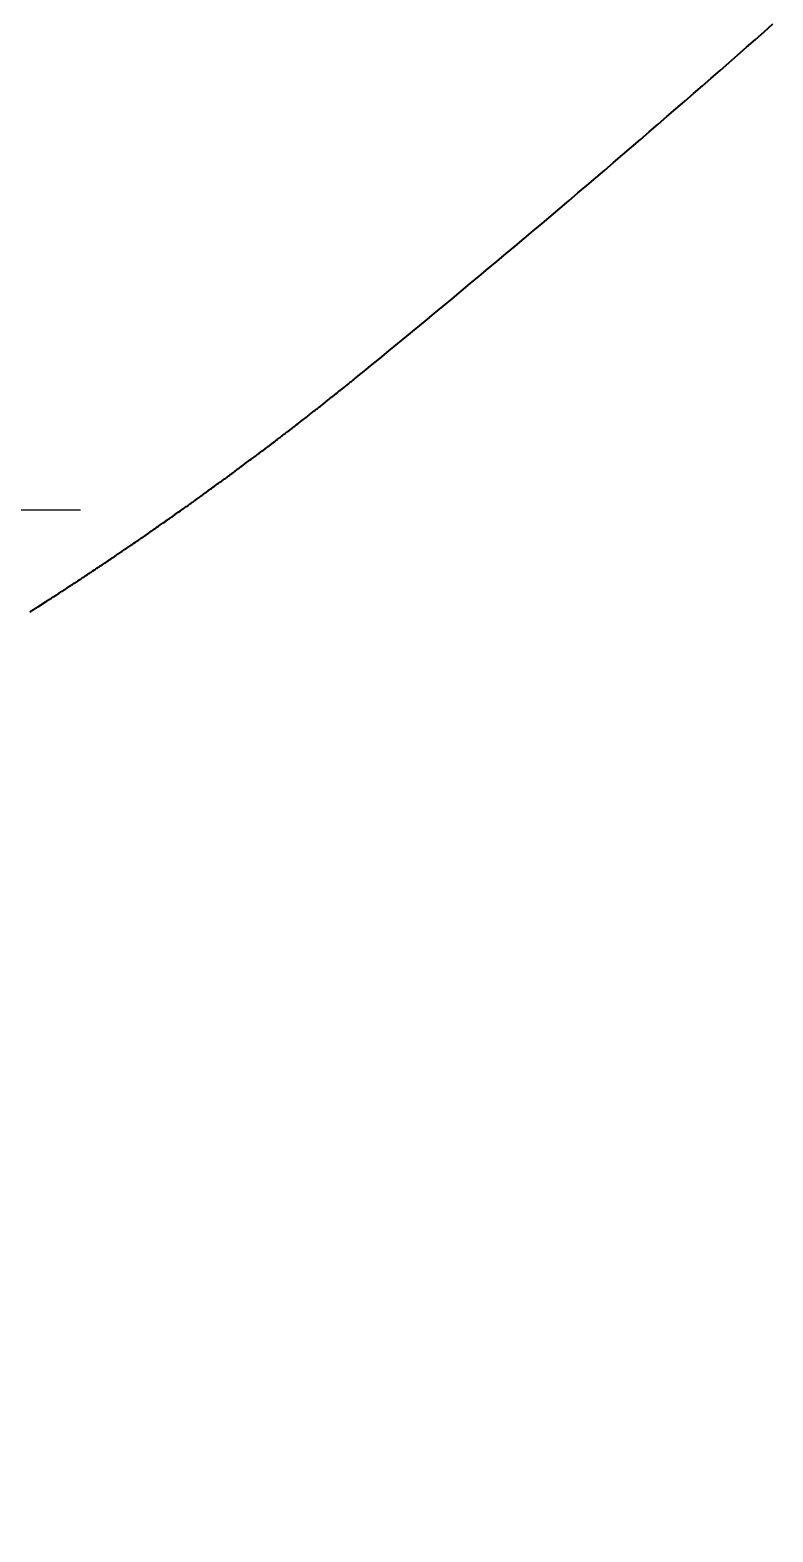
# Model space of a CAD drawing. Header units: millimetres. Extents: x 1292 to 2149, y -137 to 277.
# Drawn here: x 1358.235 to 1359.524, y 211.502 to 214.108 of the extents above; entities that cross this region are included whole.
import ezdxf

# ---------------------------------------------------------------- set-up
doc = ezdxf.new("R2010")
doc.units = ezdxf.units.MM
doc.header["$LTSCALE"] = 0.5
doc.layers.get('0').update_dxf_attribs({"lineweight": 5})
doc.layers.add('FPC', color=50, linetype='Continuous', lineweight=5)
doc.layers.add('TFT_line.drawing', color=250, linetype='Continuous')
doc.styles.add('C-E02$0$HZ', font='')
doc.styles.get('C-E02$0$HZ').set_extended_font_data('SimSun')

# ---------------------------------------------------------------- blocks, each defined once
blk = doc.blocks.new('SZ')
at = {"layer": 'FPC', "color": 1, "insert": (10.2208, 1.2081), "char_height": 13.2, "width": 13.2336, "attachment_point": 1, "rotation": 223.71401, "style": 'C-E02$0$HZ'}
blk.add_mtext('{\\fWingdings|b0|i0|c2|p2;E}', dxfattribs=at)

msp = doc.modelspace()

# ---------------------------------------------------------------- linework, layer by layer
at = {"color": 5, "linetype": 'Continuous'}
msp.add_line((1340.6671, 213.2758), (1358.3227, 213.2758), dxfattribs=at)
at = {"layer": 'TFT_line.drawing', "color": 0}
msp.add_lwpolyline([(1358.2348, 213.0987), (1358.2361, 213.0995), (1358.2372, 213.1002), (1358.2392, 213.1015), (1358.24, 213.102), (1358.2415, 213.1029), (1358.2434, 213.1041), (1358.2444, 213.1048), (1358.2485, 213.1074), (1358.2495, 213.1081), (1358.263, 213.1167), (1358.2641, 213.1174), (1358.2679, 213.1199), (1358.2692, 213.1207), (1358.2698, 213.1211), (1358.271, 213.1218), (1358.272, 213.1225), (1358.2729, 213.1231), (1358.2743, 213.124), (1358.2751, 213.1245), (1358.276, 213.1251), (1358.2774, 213.126), (1358.2782, 213.1265), (1358.2795, 213.1273), (1358.2805, 213.128), (1358.2813, 213.1285), (1358.2826, 213.1293), (1358.2836, 213.13), (1358.2846, 213.1307), (1358.2856, 213.1313), (1358.2877, 213.1327), (1358.2887, 213.1333), (1358.2902, 213.1343), (1358.2908, 213.1347), (1358.2918, 213.1353), (1358.2932, 213.1363), (1358.2943, 213.1369), (1358.2951, 213.1375), (1358.2959, 213.138), (1358.2973, 213.1389), (1358.2984, 213.1396), (1358.2994, 213.1403), (1358.3014, 213.1416), (1358.3025, 213.1423), (1358.3045, 213.1436), (1358.3055, 213.1443), (1358.3076, 213.1456), (1358.3086, 213.1463), (1358.3117, 213.1483), (1358.3127, 213.149), (1358.3165, 213.1515), (1358.3172, 213.152), (1358.3178, 213.1524), (1358.3206, 213.1542), (1358.3216, 213.1548), (1358.3236, 213.1562), (1358.3246, 213.1569), (1358.3267, 213.1582), (1358.3277, 213.1589), (1358.3287, 213.1595), (1358.3297, 213.1602), (1358.3308, 213.1609), (1358.3318, 213.1616), (1358.3328, 213.1622), (1358.3338, 213.1629), (1358.3348, 213.1636), (1358.3369, 213.165), (1358.3379, 213.1656), (1358.3402, 213.1672), (1358.3412, 213.1678), (1358.343, 213.169), (1358.344, 213.1697), (1358.3468, 213.1715), (1358.3478, 213.1722), (1358.3481, 213.1724), (1358.3491, 213.1731), (1358.3508, 213.1742), (1358.3518, 213.1749), (1358.3539, 213.1763), (1358.3549, 213.177), (1358.3569, 213.1783), (1358.3579, 213.179), (1358.359, 213.1797), (1358.36, 213.1804), (1358.362, 213.1817), (1358.3634, 213.1827), (1358.3645, 213.1834), (1358.365, 213.1838), (1358.3661, 213.1844), (1358.3671, 213.1851), (1358.3685, 213.1861), (1358.3695, 213.1868), (1358.3701, 213.1872), (1358.3711, 213.1879), (1358.3726, 213.1888), (1358.3739, 213.1897), (1358.3742, 213.1899), (1358.3756, 213.1909), (1358.3766, 213.1916), (1358.3776, 213.1922), (1358.3789, 213.1931), (1358.3797, 213.1936), (1358.3807, 213.1943), (1358.382, 213.1952), (1358.383, 213.1959), (1358.3837, 213.1963), (1358.3847, 213.197), (1358.386, 213.1979), (1358.3878, 213.1991), (1358.3888, 213.1998), (1358.3911, 213.2013), (1358.3921, 213.202), (1358.3932, 213.2028), (1358.3938, 213.2032), (1358.3951, 213.2041), (1358.4002, 213.2075), (1358.4012, 213.2082), (1358.4121, 213.2157), (1358.4131, 213.2164), (1358.414, 213.217), (1358.415, 213.2177), (1358.4182, 213.2198), (1358.4192, 213.2205), (1358.4201, 213.2211), (1358.4211, 213.2218), (1358.4222, 213.2226), (1358.4232, 213.2233), (1358.4245, 213.2242), (1358.4255, 213.2249), (1358.4275, 213.2263), (1358.4285, 213.227), (1358.4293, 213.2275), (1358.4306, 213.2284), (1358.4316, 213.2291), (1358.4323, 213.2296), (1358.4336, 213.2304), (1358.4346, 213.2311), (1358.4356, 213.2318), (1358.4366, 213.2325), (1358.4376, 213.2332), (1358.439, 213.2342), (1358.4396, 213.2346), (1358.4406, 213.2353), (1358.442, 213.2363), (1358.4426, 213.2367), (1358.4436, 213.2374), (1358.445, 213.2384), (1358.4461, 213.2391), (1358.4471, 213.2398), (1358.4477, 213.2402), (1358.4489, 213.2411), (1358.4501, 213.2419), (1358.4511, 213.2426), (1358.4531, 213.244), (1358.4541, 213.2447), (1358.4561, 213.2461), (1358.4571, 213.2468), (1358.4601, 213.2489), (1358.4611, 213.2496), (1358.4658, 213.2529), (1358.4665, 213.2534), (1358.4671, 213.2538), (1358.4698, 213.2557), (1358.4708, 213.2564), (1358.4738, 213.2585), (1358.4748, 213.2592), (1358.4758, 213.2599), (1358.4768, 213.2606), (1358.4788, 213.262), (1358.4798, 213.2627), (1358.4808, 213.2634), (1358.4818, 213.2641), (1358.4828, 213.2648), (1358.4838, 213.2655), (1358.4848, 213.2662), (1358.4861, 213.2672), (1358.4871, 213.2679), (1358.4888, 213.2691), (1358.4898, 213.2698), (1358.4921, 213.2714), (1358.4931, 213.2721), (1358.4961, 213.2742), (1358.4971, 213.2749), (1358.4995, 213.2766), (1358.5005, 213.2773), (1358.5025, 213.2788), (1358.5035, 213.2795), (1358.5051, 213.2806), (1358.506, 213.2813), (1358.5075, 213.2823), (1358.5088, 213.2833), (1358.5098, 213.284), (1358.5104, 213.2844), (1358.5114, 213.2852), (1358.5124, 213.2859), (1358.5134, 213.2866), (1358.5144, 213.2873), (1358.5154, 213.288), (1358.5168, 213.289), (1358.5178, 213.2897), (1358.5194, 213.2908), (1358.5204, 213.2916), (1358.5218, 213.2926), (1358.5228, 213.2933), (1358.5248, 213.2947), (1358.5258, 213.2954), (1358.527, 213.2963), (1358.528, 213.2971), (1358.5283, 213.2973), (1358.5297, 213.2983), (1358.531, 213.2992), (1358.532, 213.2999), (1358.5327, 213.3004), (1358.5337, 213.3011), (1358.535, 213.3021), (1358.536, 213.3028), (1358.5379, 213.3042), (1358.5389, 213.3049), (1358.54, 213.3057), (1358.5406, 213.3061), (1358.5419, 213.3071), (1358.5439, 213.3085), (1358.5449, 213.3092), (1358.5488, 213.3121), (1358.5498, 213.3128), (1358.5535, 213.3155), (1358.5545, 213.3162), (1358.5604, 213.3205), (1358.5614, 213.3212), (1358.5644, 213.3234), (1358.5658, 213.3244), (1358.5665, 213.3249), (1358.5683, 213.3263), (1358.5693, 213.327), (1358.5704, 213.3278), (1358.5717, 213.3287), (1358.5723, 213.3292), (1358.5734, 213.33), (1358.5746, 213.3309), (1358.5752, 213.3313), (1358.5766, 213.3324), (1358.5776, 213.3331), (1358.5786, 213.3338), (1358.5796, 213.3345), (1358.5806, 213.3353), (1358.5815, 213.336), (1358.5825, 213.3367), (1358.5835, 213.3374), (1358.5845, 213.3382), (1358.5855, 213.3389), (1358.5865, 213.3396), (1358.5874, 213.3403), (1358.5884, 213.3411), (1358.5904, 213.3425), (1358.5914, 213.3432), (1358.5933, 213.3447), (1358.5943, 213.3454), (1358.5967, 213.3472), (1358.5973, 213.3476), (1358.5986, 213.3485), (1358.6016, 213.3508), (1358.6026, 213.3515), (1358.6075, 213.3552), (1358.6085, 213.3559), (1358.617, 213.3623), (1358.618, 213.363), (1358.6209, 213.3652), (1358.6222, 213.3662), (1358.6228, 213.3666), (1358.6248, 213.3681), (1358.6258, 213.3689), (1358.6268, 213.3696), (1358.6278, 213.3703), (1358.6287, 213.371), (1358.63, 213.372), (1358.6307, 213.3725), (1358.6317, 213.3733), (1358.633, 213.3742), (1358.6339, 213.375), (1358.6346, 213.3755), (1358.6356, 213.3762), (1358.6373, 213.3775), (1358.6378, 213.3779), (1358.6388, 213.3786), (1358.6398, 213.3794), (1358.6405, 213.3799), (1358.6421, 213.3811), (1358.6427, 213.3816), (1358.6437, 213.3823), (1358.6451, 213.3834), (1358.6466, 213.3845), (1358.6476, 213.3853), (1358.649, 213.3863), (1358.6499, 213.387), (1358.6509, 213.3878), (1358.6519, 213.3885), (1358.6529, 213.3893), (1358.6544, 213.3904), (1358.6554, 213.3912), (1358.6568, 213.3922), (1358.6577, 213.393), (1358.6597, 213.3944), (1358.6611, 213.3955), (1358.6623, 213.3964), (1358.6636, 213.3974), (1358.6646, 213.3981), (1358.6678, 213.4007), (1358.6688, 213.4014), (1358.672, 213.4039), (1358.673, 213.4046), (1358.6733, 213.4048), (1358.6743, 213.4056), (1358.6759, 213.4068), (1358.6769, 213.4076), (1358.6779, 213.4083), (1358.6788, 213.4091), (1358.6808, 213.4105), (1358.6817, 213.4113), (1358.6827, 213.412), (1358.6837, 213.4128), (1358.6847, 213.4135), (1358.6866, 213.415), (1358.6876, 213.4158), (1358.6885, 213.4165), (1358.6898, 213.4175), (1358.6911, 213.4185), (1358.6914, 213.4188), (1358.6924, 213.4195), (1358.6943, 213.421), (1358.6956, 213.422), (1358.697, 213.423), (1358.6995, 213.425), (1358.7004, 213.4257), (1358.7028, 213.4275), (1358.7037, 213.4283), (1358.7057, 213.4298), (1358.7066, 213.4305), (1358.7086, 213.432), (1358.7095, 213.4328), (1358.7105, 213.4335), (1358.7115, 213.4343), (1358.7124, 213.435), (1358.7134, 213.4358), (1358.7144, 213.4365), (1358.7153, 213.4373), (1358.7167, 213.4383), (1358.7176, 213.4391), (1358.7182, 213.4395), (1358.7192, 213.4403), (1358.7201, 213.441), (1358.7218, 213.4423), (1358.7224, 213.4428), (1358.723, 213.4433), (1358.7247, 213.4446), (1358.7253, 213.4451), (1358.7259, 213.4455), (1358.7276, 213.4468), (1358.7282, 213.4473), (1358.7292, 213.4481), (1358.7305, 213.4491), (1358.7321, 213.4504), (1358.733, 213.4511), (1358.7343, 213.4521), (1358.7362, 213.4536), (1358.7372, 213.4544), (1358.7378, 213.4549), (1358.7388, 213.4556), (1358.741, 213.4574), (1358.742, 213.4581), (1358.7439, 213.4597), (1358.7449, 213.4604), (1358.7478, 213.4627), (1358.7487, 213.4634), (1358.7542, 213.4678), (1358.7548, 213.4682), (1358.7554, 213.4688), (1358.7599, 213.4723), (1358.7609, 213.4731), (1358.7619, 213.4739), (1358.7629, 213.4747), (1358.7638, 213.4754), (1358.7647, 213.4761), (1358.7666, 213.4777), (1358.7676, 213.4784), (1358.7686, 213.4792), (1358.7699, 213.4802), (1358.7705, 213.4807), (1358.7728, 213.4825), (1358.7737, 213.4833), (1358.7743, 213.4838), (1358.7756, 213.4848), (1358.7766, 213.4856), (1358.7772, 213.486), (1358.7785, 213.4871), (1358.7794, 213.4879), (1358.7804, 213.4886), (1358.7813, 213.4894), (1358.7819, 213.4899), (1358.7833, 213.4909), (1358.7842, 213.4917), (1358.7855, 213.4927), (1358.7865, 213.4935), (1358.7871, 213.494), (1358.7883, 213.495), (1358.789, 213.4955), (1358.7899, 213.4963), (1358.7918, 213.4978), (1358.7928, 213.4986), (1358.795, 213.5004), (1358.7959, 213.5011), (1358.797, 213.502), (1358.7979, 213.5027), (1358.7998, 213.5042), (1358.8007, 213.505), (1358.8036, 213.5073), (1358.8046, 213.5081), (1358.8147, 213.5163), (1358.8156, 213.5171), (1358.8176, 213.5187), (1358.8185, 213.5194), (1358.8217, 213.522), (1358.8226, 213.5228), (1358.826, 213.5255), (1358.8419, 213.5385), (1358.8577, 213.5514), (1358.8734, 213.5643), (1358.8891, 213.5772), (1358.9049, 213.5902), (1358.9206, 213.6032), (1358.9363, 213.6161), (1358.952, 213.6291), (1358.9676, 213.642), (1358.9833, 213.6551), (1358.999, 213.6681), (1359.0146, 213.6811), (1359.0302, 213.6941), (1359.0458, 213.7072), (1359.0615, 213.7203), (1359.077, 213.7334), (1359.0926, 213.7464), (1359.1082, 213.7596), (1359.1237, 213.7727), (1359.1393, 213.7858), (1359.1548, 213.799), (1359.1704, 213.8122), (1359.1859, 213.8254), (1359.2014, 213.8385), (1359.2169, 213.8517), (1359.2324, 213.865), (1359.2478, 213.8782), (1359.2633, 213.8915), (1359.2787, 213.9047), (1359.2942, 213.918), (1359.3096, 213.9312), (1359.325, 213.9446), (1359.3404, 213.9579), (1359.3558, 213.9712), (1359.3712, 213.9845), (1359.3866, 213.9979), (1359.4019, 214.0112), (1359.4172, 214.0246), (1359.4326, 214.038), (1359.4479, 214.0514), (1359.4632, 214.0648), (1359.4785, 214.0783), (1359.4938, 214.0917), (1359.5091, 214.1052), (1359.5243, 214.1186)], dxfattribs=at)

# ---------------------------------------------------------------- block references
at = {"layer": 'FPC', "linetype": 'ByBlock', "lineweight": 0, "xscale": 0.3115355112577102, "yscale": 0.3115355112577102, "zscale": 0.3115355112577102, "rotation": 171.9404622025935}
msp.add_blockref('SZ', (1356.3821, 210.5725), dxfattribs=at)

doc.saveas('drawing.dxf')
